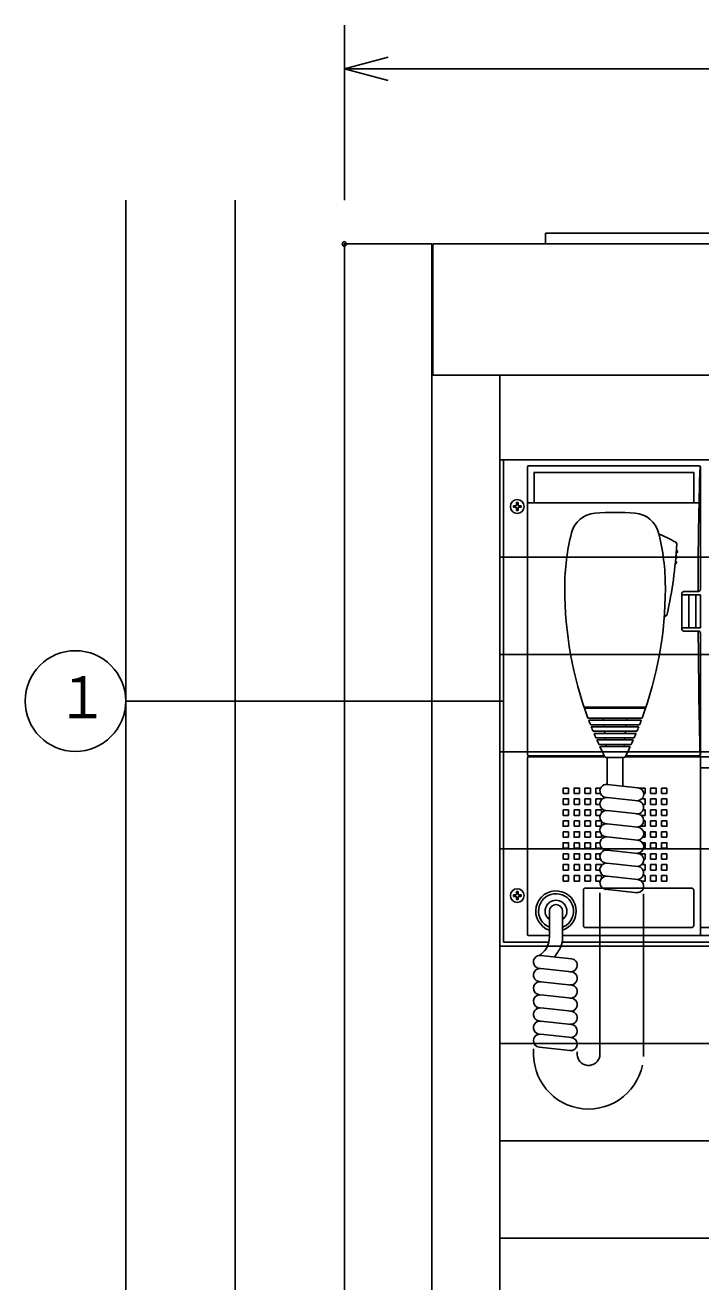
# Model space of a CAD drawing. Units: millimetres, scale not verified. Extents: x -172 to 172, y -116 to 117.
# Drawn here: x -172.3 to -141.4, y 16.4 to 73.9 of the extents above; entities that cross this region are included whole.
import ezdxf
from ezdxf.enums import TextEntityAlignment as Align

# ---------------------------------------------------------------- set-up
doc = ezdxf.new("R2010")
doc.units = ezdxf.units.MM
doc.header["$LTSCALE"] = 0.40975
doc.header["$PDMODE"] = 32
doc.header["$PDSIZE"] = 0.205
doc.linetypes.add('LONG_DOUBLE_CHAIN', pattern=[21.8, 18, -1, 0.6, -0.6, 0.6, -1])
for name, color, linetype in [('0-0_HOJO', 7, 'Continuous'), ('0-2_MOJI1', 2, 'Continuous'), ('0-3_GAIKEI', 1, 'Continuous'), ('0-4_WAKU', 1, 'Continuous'), ('0-5_DEFPOINTS', 7, 'Continuous')]:
    doc.layers.add(name, color=color, linetype=linetype)
doc.styles.add('ＭＳ ゴシック', font='')
doc.styles.get('ＭＳ ゴシック').set_extended_font_data('MS Gothic')

# ---------------------------------------------------------------- blocks, each defined once
blk = doc.blocks.new('_OPEN30')
at = {"layer": '0-4_WAKU', "color": 7}
blk.add_line((0, 0), (-1, 0), dxfattribs=at)
blk.add_lwpolyline([(-1, 0.2679), (0, 0), (-1, -0.2679)], dxfattribs=at)

msp = doc.modelspace()

# ---------------------------------------------------------------- linework, layer by layer
at = {"layer": '0-0_HOJO'}
for p, q in [((-167.6999, 65.8544), (-167.6999, -81.664)), ((-162.6999, 65.8544), (-162.6999, -81.664)), ((-108.3999, 49.5444), (-150.5999, 49.5444)), ((-108.3999, 45.0994), (-150.5999, 45.0994)), ((-108.3999, 40.6544), (-150.5999, 40.6544)), ((-108.3999, 36.2094), (-150.5999, 36.2094)), ((-108.3999, 31.7644), (-150.5999, 31.7644)), ((-108.3999, 27.3194), (-150.5999, 27.3194)), ((-108.3999, 22.8744), (-150.5999, 22.8744)), ((-108.3999, 18.4294), (-150.5999, 18.4294))]:
    msp.add_line(p, q, dxfattribs=at)
at = {"layer": '0-2_MOJI1', "color": 1}
msp.add_line((-150.3999, 42.9694), (-167.6999, 42.9694), dxfattribs=at)
at = {"layer": '0-2_MOJI1', "color": 7}
msp.add_circle((-169.9999, 42.9694), 2.3, dxfattribs=at)
at = {"layer": '0-3_GAIKEI'}
for p, q in [((-148.4999, 63.8544), (-148.4999, 64.3544)), ((-149.3249, 53.6694), (-149.3249, 40.5194)), ((-141.4749, 53.7194), (-149.2749, 53.7194)), ((-141.4249, 48.0694), (-141.4249, 53.6694)), ((-149.9749, 51.8944), (-149.8649, 51.8944)), ((-149.9749, 51.8944), (-149.9749, 51.8244)), ((-149.9749, 51.8244), (-149.8649, 51.8244)), ((-149.8299, 52.0394), (-149.8299, 51.9294)), ((-149.8299, 52.0394), (-149.7599, 52.0394)), ((-149.8299, 51.7894), (-149.8299, 51.6794)), ((-149.7599, 52.0394), (-149.7599, 51.9294)), ((-149.7599, 51.7894), (-149.7599, 51.6794)), ((-149.7249, 51.8944), (-149.6149, 51.8944)), ((-149.7249, 51.8244), (-149.6149, 51.8244)), ((-149.6149, 51.8944), (-149.6149, 51.8244)), ((-149.3249, 52.0194), (-141.4249, 52.0194)), ((-149.8299, 51.6794), (-149.7599, 51.6794)), ((-147.6249, 48.1777), (-147.6249, 48.1016)), ((-143.0249, 48.1777), (-143.0249, 48.1016)), ((-142.2749, 47.8694), (-142.2749, 46.2533)), ((-142.2749, 47.8194), (-141.4249, 47.8194)), ((-142.1749, 47.9694), (-141.5249, 47.9694)), ((-141.9499, 47.8194), (-141.9499, 46.3194)), ((-141.6249, 47.8194), (-141.6249, 46.3194)), ((-141.4249, 46.3194), (-141.4249, 47.8194)), ((-142.9837, 46.8726), (-143.0791, 46.8086)), ((-141.4249, 46.3194), (-142.2749, 46.3194)), ((-141.5249, 46.1694), (-142.1749, 46.1694)), ((-141.4249, 40.5194), (-141.4249, 46.0694)), ((-143.9094, 42.6894), (-146.7404, 42.6894)), ((-143.9263, 42.6394), (-146.7235, 42.6394)), ((-144.0861, 42.1894), (-146.5637, 42.1894)), ((-144.1235, 42.0894), (-146.5263, 42.0894)), ((-145.8749, 42.1894), (-145.8634, 42.0894)), ((-144.7749, 42.1894), (-144.7864, 42.0894)), ((-144.2006, 41.8894), (-146.4492, 41.8894)), ((-144.2402, 41.7894), (-146.4096, 41.7894)), ((-144.3217, 41.5894), (-146.3281, 41.5894)), ((-144.3635, 41.4894), (-146.2863, 41.4894)), ((-145.8403, 41.8894), (-145.8288, 41.7894)), ((-145.8057, 41.5894), (-145.7941, 41.4894)), ((-144.8441, 41.5894), (-144.8557, 41.4894)), ((-144.8096, 41.8894), (-144.8211, 41.7894)), ((-144.4495, 41.2894), (-146.2003, 41.2894)), ((-144.4936, 41.1894), (-146.1562, 41.1894)), ((-144.5841, 40.9894), (-146.0656, 40.9894)), ((-144.6306, 40.8894), (-146.0192, 40.8894)), ((-145.7711, 41.2894), (-145.7596, 41.1894)), ((-145.7365, 40.9894), (-145.7249, 40.8894)), ((-144.9134, 40.9894), (-144.9249, 40.8894)), ((-144.8788, 41.2894), (-144.8903, 41.1894)), ((-149.3249, 40.3694), (-149.3249, 32.2994)), ((-149.2749, 40.4694), (-145.8153, 40.4694)), ((-145.7726, 40.4194), (-149.2749, 40.4194)), ((-144.9671, 40.3894), (-145.6827, 40.3894)), ((-145.6827, 40.3894), (-145.6827, 39.1613)), ((-144.9671, 40.3894), (-144.9671, 39.0838)), ((-144.8345, 40.4694), (-141.4749, 40.4694)), ((-110.5049, 39.9194), (-141.4249, 39.9194)), ((-145.6827, 39.1613), (-144.2827, 39.0096)), ((-147.6999, 38.9944), (-147.6999, 38.7444)), ((-147.4499, 38.9944), (-147.6999, 38.9944)), ((-147.6999, 38.7444), (-147.4499, 38.7444)), ((-147.4499, 38.7444), (-147.4499, 38.9944)), ((-147.1999, 38.4944), (-147.1999, 38.2444)), ((-146.9499, 38.4944), (-147.1999, 38.4944)), ((-146.9499, 38.2444), (-146.9499, 38.4944)), ((-146.6999, 38.9944), (-146.6999, 38.7444)), ((-146.4499, 38.9944), (-146.6999, 38.9944)), ((-146.6999, 38.7444), (-146.4499, 38.7444)), ((-146.4499, 38.7444), (-146.4499, 38.9944)), ((-146.1999, 38.4944), (-146.1999, 38.2444)), ((-145.9499, 38.4944), (-146.1999, 38.4944)), ((-145.9499, 38.4497), (-145.9499, 38.4944)), ((-145.6827, 38.5613), (-144.2827, 38.4096)), ((-144.1999, 38.9944), (-144.1999, 38.9884)), ((-143.9499, 38.9944), (-144.1999, 38.9944)), ((-144.0168, 38.7444), (-143.9499, 38.7444)), ((-143.9499, 38.7444), (-143.9499, 38.9944)), ((-143.6999, 38.4944), (-143.6999, 38.2444)), ((-143.4499, 38.4944), (-143.6999, 38.4944)), ((-143.4499, 38.2444), (-143.4499, 38.4944)), ((-143.1999, 38.9944), (-143.1999, 38.7444)), ((-142.9499, 38.9944), (-143.1999, 38.9944)), ((-143.1999, 38.7444), (-142.9499, 38.7444)), ((-142.9499, 38.7444), (-142.9499, 38.9944)), ((-147.6999, 37.9944), (-147.6999, 37.7444)), ((-147.4499, 37.9944), (-147.6999, 37.9944)), ((-147.4499, 37.7444), (-147.4499, 37.9944)), ((-147.1999, 38.2444), (-146.9499, 38.2444)), ((-146.6999, 37.9944), (-146.6999, 37.7444)), ((-146.4499, 37.9944), (-146.6999, 37.9944)), ((-146.4499, 37.7444), (-146.4499, 37.9944)), ((-146.1999, 38.2444), (-146.0144, 38.2444)), ((-145.6827, 37.9613), (-144.2827, 37.8096)), ((-143.9499, 37.9944), (-144.0387, 37.9944)), ((-143.9499, 37.7444), (-143.9499, 37.9944)), ((-143.6999, 38.2444), (-143.4499, 38.2444)), ((-143.1999, 37.9944), (-143.1999, 37.7444)), ((-142.9499, 37.9944), (-143.1999, 37.9944)), ((-142.9499, 37.7444), (-142.9499, 37.9944)), ((-147.6999, 37.7444), (-147.4499, 37.7444)), ((-147.1999, 37.4944), (-147.1999, 37.2444)), ((-146.9499, 37.4944), (-147.1999, 37.4944)), ((-146.9499, 37.2444), (-146.9499, 37.4944)), ((-146.6999, 37.7444), (-146.4499, 37.7444)), ((-146.1999, 37.4944), (-146.1999, 37.2444)), ((-145.9631, 37.4944), (-146.1999, 37.4944)), ((-145.9499, 37.2444), (-145.9499, 37.4764)), ((-145.6827, 37.3613), (-144.2827, 37.2096)), ((-144.1261, 37.7444), (-143.9499, 37.7444)), ((-143.6999, 37.4944), (-143.6999, 37.2444)), ((-143.4499, 37.4944), (-143.6999, 37.4944)), ((-143.4499, 37.2444), (-143.4499, 37.4944)), ((-143.1999, 37.7444), (-142.9499, 37.7444)), ((-147.6999, 36.9944), (-147.6999, 36.7444)), ((-147.4499, 36.9944), (-147.6999, 36.9944)), ((-147.4499, 36.7444), (-147.4499, 36.9944)), ((-147.1999, 37.2444), (-146.9499, 37.2444)), ((-146.6999, 36.9944), (-146.6999, 36.7444)), ((-146.4499, 36.9944), (-146.6999, 36.9944)), ((-146.4499, 36.7444), (-146.4499, 36.9944)), ((-146.1999, 37.2444), (-145.9499, 37.2444)), ((-145.9499, 36.7444), (-145.9499, 36.8764)), ((-145.6827, 36.7613), (-144.3016, 36.6116)), ((-143.9499, 36.9944), (-144.0267, 36.9944)), ((-143.9499, 36.7444), (-143.9499, 36.9944)), ((-143.6999, 37.2444), (-143.4499, 37.2444)), ((-143.1999, 36.9944), (-143.1999, 36.7444)), ((-142.9499, 36.9944), (-143.1999, 36.9944)), ((-142.9499, 36.7444), (-142.9499, 36.9944)), ((-147.6999, 36.7444), (-147.4499, 36.7444)), ((-147.1999, 36.4944), (-147.1999, 36.2444)), ((-146.9499, 36.4944), (-147.1999, 36.4944)), ((-147.1999, 36.2444), (-146.9499, 36.2444)), ((-146.9499, 36.2444), (-146.9499, 36.4944)), ((-146.6999, 36.7444), (-146.4499, 36.7444)), ((-146.1999, 36.4944), (-146.1999, 36.2444)), ((-146.0134, 36.4944), (-146.1999, 36.4944)), ((-146.1999, 36.2444), (-145.9499, 36.2444)), ((-145.9499, 36.2444), (-145.9499, 36.2764)), ((-144.0657, 36.7444), (-143.9499, 36.7444)), ((-143.6999, 36.4944), (-143.6999, 36.2444)), ((-143.4499, 36.4944), (-143.6999, 36.4944)), ((-143.6999, 36.2444), (-143.4499, 36.2444)), ((-143.4499, 36.2444), (-143.4499, 36.4944)), ((-143.1999, 36.7444), (-142.9499, 36.7444)), ((-147.6999, 35.9944), (-147.6999, 35.7444)), ((-147.4499, 35.9944), (-147.6999, 35.9944)), ((-147.6999, 35.7444), (-147.4499, 35.7444)), ((-147.4499, 35.7444), (-147.4499, 35.9944)), ((-146.6999, 35.9944), (-146.6999, 35.7444)), ((-146.4499, 35.9944), (-146.6999, 35.9944)), ((-146.6999, 35.7444), (-146.4499, 35.7444)), ((-146.4499, 35.7444), (-146.4499, 35.9944)), ((-145.6827, 36.1613), (-144.2827, 36.0096)), ((-144.1999, 35.9944), (-144.1999, 35.9884)), ((-143.9499, 35.9944), (-144.1999, 35.9944)), ((-144.0168, 35.7444), (-143.9499, 35.7444)), ((-143.9499, 35.7444), (-143.9499, 35.9944)), ((-143.1999, 35.9944), (-143.1999, 35.7444)), ((-142.9499, 35.9944), (-143.1999, 35.9944)), ((-143.1999, 35.7444), (-142.9499, 35.7444)), ((-142.9499, 35.7444), (-142.9499, 35.9944)), ((-147.1999, 35.4944), (-147.1999, 35.2444)), ((-146.9499, 35.4944), (-147.1999, 35.4944)), ((-147.1999, 35.2444), (-146.9499, 35.2444)), ((-146.9499, 35.2444), (-146.9499, 35.4944)), ((-146.1999, 35.4944), (-146.1999, 35.2444)), ((-145.9499, 35.4944), (-146.1999, 35.4944)), ((-146.1999, 35.2444), (-146.0144, 35.2444)), ((-145.9499, 35.4497), (-145.9499, 35.4944)), ((-145.6827, 35.5613), (-144.2827, 35.4096)), ((-144.1999, 35.4343), (-144.1999, 35.3884)), ((-143.6999, 35.4944), (-143.6999, 35.2444)), ((-143.4499, 35.4944), (-143.6999, 35.4944)), ((-143.6999, 35.2444), (-143.4499, 35.2444)), ((-143.4499, 35.2444), (-143.4499, 35.4944)), ((-147.6999, 34.9944), (-147.6999, 34.7444)), ((-147.4499, 34.9944), (-147.6999, 34.9944)), ((-147.6999, 34.7444), (-147.4499, 34.7444)), ((-147.4499, 34.7444), (-147.4499, 34.9944)), ((-147.1999, 34.7444), (-146.9499, 34.7444)), ((-146.6999, 34.9944), (-146.6999, 34.7444)), ((-146.4499, 34.9944), (-146.6999, 34.9944)), ((-146.6999, 34.7444), (-146.4499, 34.7444)), ((-146.4499, 34.7444), (-146.4499, 34.9944)), ((-145.6827, 34.9613), (-144.2827, 34.8096)), ((-144.1999, 34.8343), (-144.1999, 34.7884)), ((-144.1261, 34.7444), (-143.9499, 34.7444)), ((-143.9499, 34.9944), (-144.0387, 34.9944)), ((-143.9499, 34.7444), (-143.9499, 34.9944)), ((-143.1999, 34.9944), (-143.1999, 34.7444)), ((-142.9499, 34.9944), (-143.1999, 34.9944)), ((-143.1999, 34.7444), (-142.9499, 34.7444)), ((-142.9499, 34.7444), (-142.9499, 34.9944)), ((-149.9749, 34.1144), (-149.9749, 34.0444)), ((-149.9749, 34.1144), (-149.8649, 34.1144)), ((-149.9749, 34.0444), (-149.8649, 34.0444)), ((-149.8299, 34.2594), (-149.7599, 34.2594)), ((-149.8299, 34.2594), (-149.8299, 34.1494)), ((-149.8299, 34.0094), (-149.8299, 33.8994)), ((-149.8299, 33.8994), (-149.7599, 33.8994)), ((-149.7599, 34.2594), (-149.7599, 34.1494)), ((-149.7599, 34.0094), (-149.7599, 33.8994)), ((-149.7249, 34.1144), (-149.6149, 34.1144)), ((-149.7249, 34.0444), (-149.6149, 34.0444)), ((-149.6149, 34.1144), (-149.6149, 34.0444)), ((-146.7749, 34.3194), (-146.7749, 32.7194)), ((-141.8249, 34.4194), (-146.6749, 34.4194)), ((-145.7923, 34.3732), (-144.3015, 34.2116)), ((-141.7249, 32.7194), (-141.7249, 34.3194)), ((-148.3249, 33.3694), (-148.3249, 32.1891)), ((-147.7249, 33.3694), (-147.7249, 32.1411)), ((-149.2749, 32.2494), (-148.3249, 32.2494)), ((-147.7249, 32.2494), (-141.4249, 32.2494)), ((-146.6749, 32.6194), (-141.8249, 32.6194)), ((-110.5049, 32.6194), (-141.4249, 32.6194)), ((-141.4249, 32.2494), (-109.7749, 32.2494)), ((-148.7214, 31.3445), (-147.3214, 31.1928)), ((-148.7214, 30.7445), (-147.3214, 30.5928)), ((-148.7224, 30.1446), (-147.3214, 29.9928)), ((-148.7214, 29.5445), (-147.3214, 29.3928)), ((-148.7214, 28.9445), (-147.3214, 28.7928)), ((-148.7214, 28.3445), (-147.3214, 28.1928)), ((-148.7214, 27.7445), (-147.3214, 27.5928)), ((-148.786, 27.148), (-147.386, 26.9963))]:
    msp.add_line(p, q, dxfattribs=at)
at = {"layer": '0-3_GAIKEI', "color": 4}
for p, q in [((-157.6999, 63.8544), (-153.6999, 63.8544)), ((-157.6999, -77.6455), (-157.6999, 63.8544)), ((-105.3499, 63.8544), (-153.6499, 63.8544))]:
    msp.add_line(p, q, dxfattribs=at)
at = {"layer": '0-3_GAIKEI', "color": 7}
for p, q in [((-153.6999, 63.8544), (-153.6999, -77.6455)), ((-153.6499, 63.8544), (-153.6499, 57.8544)), ((-150.5999, 57.8544), (-150.5999, -77.6455)), ((-108.3999, 53.9894), (-150.5999, 53.9894)), ((-150.3899, 53.9894), (-108.7099, 53.9894)), ((-148.354, 31.9494), (-150.4249, 31.9494)), ((-108.7449, 31.9494), (-147.7434, 31.9494))]:
    msp.add_line(p, q, dxfattribs=at)
at = {"layer": '0-3_GAIKEI', "linetype": 'LONG_DOUBLE_CHAIN'}
for p, q in [((-146.0161, 26.8356), (-146.0161, 34.4378)), ((-144.0244, 34.1558), (-144.0244, 26.8356)), ((-149.048, 26.8356), (-149.048, 27.0698)), ((-147.0564, 26.9416), (-147.0564, 26.8356))]:
    msp.add_line(p, q, dxfattribs=at)
at = {"layer": '0-3_GAIKEI'}
for points in [[(-148.4999, 64.3544), (-140.4999, 64.3544), (-140.4999, 63.8544)], [(-141.7249, 52.0194), (-141.7249, 53.4194), (-149.0249, 53.4194), (-149.0249, 52.0194)], [(-109.7749, 40.4194), (-141.4249, 40.4194), (-141.4249, 32.2494), (-141.4249, 40.4194), (-144.8771, 40.4194)], [(-145.9847, 38.9944), (-146.1999, 38.9944), (-146.1999, 38.7444), (-145.9905, 38.7444)], [(-144.0461, 38.2444), (-143.9499, 38.2444), (-143.9499, 38.4944), (-144.1078, 38.4944)], [(-145.9499, 37.8497), (-145.9499, 37.9944), (-146.1999, 37.9944), (-146.1999, 37.7444), (-146.0038, 37.7444)], [(-144.1781, 37.2444), (-143.9499, 37.2444), (-143.9499, 37.4944), (-144.0155, 37.4944)], [(-146.007, 36.9944), (-146.1999, 36.9944), (-146.1999, 36.7444), (-145.9499, 36.7444)], [(-144.0226, 36.2444), (-143.9499, 36.2444), (-143.9499, 36.4944), (-144.0773, 36.4944)], [(-145.9847, 35.9944), (-146.1999, 35.9944), (-146.1999, 35.7444), (-145.9905, 35.7444)], [(-144.0461, 35.2444), (-143.9499, 35.2444), (-143.9499, 35.4944), (-144.1078, 35.4944)], [(-146.9499, 34.7444), (-146.9499, 34.9944), (-147.1999, 34.9944), (-147.1999, 34.7444)], [(-145.9499, 34.8497), (-145.9499, 34.9944), (-146.1999, 34.9944), (-146.1999, 34.7444), (-146.0038, 34.7444)]]:
    msp.add_lwpolyline(points, dxfattribs=at)
at = {"layer": '0-3_GAIKEI', "color": 7}
for points in [[(-153.6499, 57.8544), (-105.3499, 57.8544), (-105.3499, 63.8544)], [(-150.4249, 31.9494), (-150.4249, 53.9894), (-108.5749, 53.9894)]]:
    msp.add_lwpolyline(points, dxfattribs=at)
at = {"layer": '0-3_GAIKEI'}
for points in [[(-147.4499, 38.2444), (-147.4499, 38.4944), (-147.6999, 38.4944), (-147.6999, 38.2444)], [(-146.9499, 38.7444), (-146.9499, 38.9944), (-147.1999, 38.9944), (-147.1999, 38.7444)], [(-146.4499, 38.2444), (-146.4499, 38.4944), (-146.6999, 38.4944), (-146.6999, 38.2444)], [(-143.6999, 38.7444), (-143.4499, 38.7444), (-143.4499, 38.9944), (-143.6999, 38.9944)], [(-143.1999, 38.2444), (-142.9499, 38.2444), (-142.9499, 38.4944), (-143.1999, 38.4944)], [(-146.9499, 37.7444), (-146.9499, 37.9944), (-147.1999, 37.9944), (-147.1999, 37.7444)], [(-143.6999, 37.7444), (-143.4499, 37.7444), (-143.4499, 37.9944), (-143.6999, 37.9944)], [(-147.4499, 37.2444), (-147.4499, 37.4944), (-147.6999, 37.4944), (-147.6999, 37.2444)], [(-146.4499, 37.2444), (-146.4499, 37.4944), (-146.6999, 37.4944), (-146.6999, 37.2444)], [(-143.1999, 37.2444), (-142.9499, 37.2444), (-142.9499, 37.4944), (-143.1999, 37.4944)], [(-146.9499, 36.7444), (-146.9499, 36.9944), (-147.1999, 36.9944), (-147.1999, 36.7444)], [(-143.6999, 36.7444), (-143.4499, 36.7444), (-143.4499, 36.9944), (-143.6999, 36.9944)], [(-147.4499, 36.2444), (-147.4499, 36.4944), (-147.6999, 36.4944), (-147.6999, 36.2444)], [(-146.4499, 36.2444), (-146.4499, 36.4944), (-146.6999, 36.4944), (-146.6999, 36.2444)], [(-143.1999, 36.2444), (-142.9499, 36.2444), (-142.9499, 36.4944), (-143.1999, 36.4944)], [(-146.9499, 35.7444), (-146.9499, 35.9944), (-147.1999, 35.9944), (-147.1999, 35.7444)], [(-143.6999, 35.7444), (-143.4499, 35.7444), (-143.4499, 35.9944), (-143.6999, 35.9944)], [(-147.4499, 35.2444), (-147.4499, 35.4944), (-147.6999, 35.4944), (-147.6999, 35.2444)], [(-146.4499, 35.2444), (-146.4499, 35.4944), (-146.6999, 35.4944), (-146.6999, 35.2444)], [(-143.1999, 35.2444), (-142.9499, 35.2444), (-142.9499, 35.4944), (-143.1999, 35.4944)], [(-143.6999, 34.7444), (-143.4499, 34.7444), (-143.4499, 34.9944), (-143.6999, 34.9944)]]:
    msp.add_lwpolyline(points, close=True, dxfattribs=at)
for centre in [(-149.7949, 51.8594), (-149.7949, 34.0794)]:
    msp.add_circle(centre, 0.315, dxfattribs=at)
for centre, radius, start, end in [((-149.2749, 53.6694), 0.05, 90, 180), ((41.2608, 48.1194), 182.7857, 178.24895, 180), ((-141.4749, 53.6694), 0.05, 0, 90), ((-149.8649, 51.9294), 0.035, 270, 0), ((-149.8649, 51.7894), 0.035, 0, 90), ((-149.7249, 51.9294), 0.035, 180, 270), ((-149.7249, 51.7894), 0.035, 90, 180), ((-146.1506, 50.3578), 1.2, 94.38464, 165.65602), ((-145.3249, 39.5894), 12, 85.61538, 94.38464), ((-144.4992, 50.3578), 1.2, 14.34398, 85.61538), ((-137.6249, 48.1777), 10, 165.65602, 180.00002), ((-153.0249, 48.1777), 10, 359.99998, 14.34398), ((-145.5518, 45.0299), 6, 59.99665, 68.19201), ((-162.4705, 51.2503), 20, 347.53662, 356.79928), ((-142.6015, 50.1393), 0.1, 356.7993, 59.99687), ((-142.5743, 49.5512), 0.0815, 287.66294, 62.57519), ((-142.5545, 49.8008), 0.0814, 288.36137, 63.31339), ((-142.5972, 49.3016), 0.0816, 286.96768, 61.83212), ((-130.6249, 48.1016), 17, 179.99996, 200.35125), ((-160.0249, 48.1016), 17, 339.64875, 359.99998), ((-142.1749, 47.8694), 0.1, 90, 180), ((200.0232, 48.1194), 341.5481, 180, 180.02516), ((-141.5249, 48.0694), 0.1, 270, 0), ((-143.0395, 46.9556), 0.1, 303.8598, 347.53727), ((-142.1749, 46.2694), 0.1, 180, 270), ((-141.5249, 46.0694), 0.1, 0, 90), ((200.0232, 48.1194), 341.5481, 180.32715, 181.28096), ((-130.6249, 48.1016), 17, 200.71114, 201.43355), ((-160.0249, 48.1016), 17, 338.56645, 339.28886), ((-130.6249, 48.1016), 17, 201.79604, 202.52387), ((-130.6249, 48.1016), 17, 202.88926, 203.62293), ((-160.0249, 48.1016), 17, 336.37707, 337.11074), ((-160.0249, 48.1016), 17, 337.47613, 338.20395), ((-130.6249, 48.1016), 17, 203.99132, 204.73128), ((-130.6249, 48.1016), 17, 205.10289, 206.6663), ((-160.0249, 48.1016), 17, 333.3337, 334.8971), ((-160.0249, 48.1016), 17, 335.26872, 336.00868), ((-149.2749, 40.5194), 0.05, 180, 270), ((-149.2749, 40.3694), 0.05, 90, 180), ((-145.6826, 40.5394), 0.15, 206.66668, 269.99996), ((-144.9671, 40.5394), 0.15, 269.99996, 333.33381), ((-141.4749, 40.5194), 0.05, 270, 0), ((-145.715, 38.8631), 0.3, 83.81307, 263.81478), ((-145.715, 38.2631), 0.3, 83.81307, 263.81478), ((-144.315, 38.7113), 0.3, 270.07967, 83.81509), ((-145.715, 37.6631), 0.3, 84.0065, 263.81478), ((-144.315, 38.1113), 0.3, 263.81278, 83.81509), ((-145.715, 37.0631), 0.3, 84.02409, 269.92033), ((-144.315, 37.5113), 0.3, 263.81278, 83.81509), ((-145.715, 36.4631), 0.3, 83.81307, 263.81478), ((-144.315, 36.9113), 0.3, 270.07967, 83.81509), ((-144.315, 36.3113), 0.3, 270.07967, 83.81509), ((-145.715, 35.8631), 0.3, 83.81307, 263.81478), ((-144.315, 35.7113), 0.3, 272.57045, 83.81509), ((-145.715, 35.2631), 0.3, 84.06966, 263.81478), ((-144.315, 35.1113), 0.3, 263.81278, 83.56571), ((-145.715, 34.6631), 0.3, 83.81307, 263.81478), ((-144.315, 34.5113), 0.3, 263.81278, 83.81509), ((-149.8649, 34.1494), 0.035, 270, 0), ((-149.8649, 34.0094), 0.035, 0, 90), ((-149.7249, 34.1494), 0.035, 180, 270), ((-149.7249, 34.0094), 0.035, 90, 180), ((-148.0249, 33.3694), 0.925, 0, 251.07536), ((-148.0249, 33.3694), 0.7971, 307.12212, 247.89097), ((-146.6749, 34.3194), 0.1, 90, 180), ((-141.8249, 34.3194), 0.1, 0, 90), ((-148.0249, 33.3694), 0.4971, 90, 232.87788), ((-148.0249, 33.3694), 0.3, 360, 180), ((-148.0249, 33.3694), 0.4971, 307.12212, 90), ((-148.0249, 33.3694), 0.925, 288.92464, 0), ((-148.0249, 33.3694), 0.7971, 292.10903, 307.12212), ((-149.2749, 32.2994), 0.05, 180, 270), ((-149.3249, 32.1891), 1, 307.90035, 0), ((-146.6749, 32.7194), 0.1, 180, 270), ((-141.8249, 32.7194), 0.1, 270, 0), ((-149.3685, 32.4242), 1.7031, 317.70371, 336.25614), ((-148.7249, 32.1411), 1, 336.25614, 0), ((-148.7537, 31.0462), 0.3, 83.81307, 263.81478), ((-149.34, 32.2085), 1.0246, 302.46722, 307.90035), ((-147.3537, 30.8945), 0.3, 263.81278, 83.81509), ((-148.7537, 30.4462), 0.3, 83.81307, 263.81478), ((-147.3537, 30.2945), 0.3, 263.81278, 83.81509), ((-148.7537, 29.8462), 0.3, 84.0065, 263.81478), ((-147.3537, 29.6945), 0.3, 263.81278, 83.81509), ((-148.7537, 29.2462), 0.3, 84.02409, 263.81478), ((-147.3537, 29.0945), 0.3, 263.81278, 83.81509), ((-148.7537, 28.6462), 0.3, 83.81307, 263.81478), ((-147.3537, 28.4945), 0.3, 263.81278, 83.81509), ((-148.7537, 28.0462), 0.3, 83.81307, 263.81478), ((-147.3537, 27.8945), 0.3, 272.57045, 83.81509), ((-148.7537, 27.4462), 0.3, 84.06966, 263.81478), ((-147.3537, 27.2945), 0.3, 263.81278, 83.56571)]:
    msp.add_arc(centre, radius, start, end, dxfattribs=at)
at = {"layer": '0-3_GAIKEI', "linetype": 'LONG_DOUBLE_CHAIN'}
for radius in [2.5118, 0.5202]:
    msp.add_arc((-146.5362, 26.8356), radius, 180, 0, dxfattribs=at)
at = {"layer": '0-4_WAKU', "color": 3}
for p, q in [((-157.6999, 65.8544), (-157.6999, 73.8544)), ((-155.6999, 71.8544), (-103.2999, 71.8544))]:
    msp.add_line(p, q, dxfattribs=at)
at = {"layer": '0-5_DEFPOINTS'}
msp.add_point((-157.6999, 63.8544), dxfattribs=at)

# ---------------------------------------------------------------- block references
at = {"layer": '0-4_WAKU', "xscale": 2, "yscale": 2, "rotation": 180}
msp.add_blockref('_OPEN30', (-157.6999, 71.8544), dxfattribs=at)

# ---------------------------------------------------------------- texts
at = {"layer": '0-2_MOJI1', "style": 'ＭＳ ゴシック', "width": 0.9}
msp.add_text('１', height=1.926, dxfattribs=at).set_placement((-170.8665, 41.5993), align=Align.BOTTOM_LEFT)

doc.saveas('drawing.dxf')
